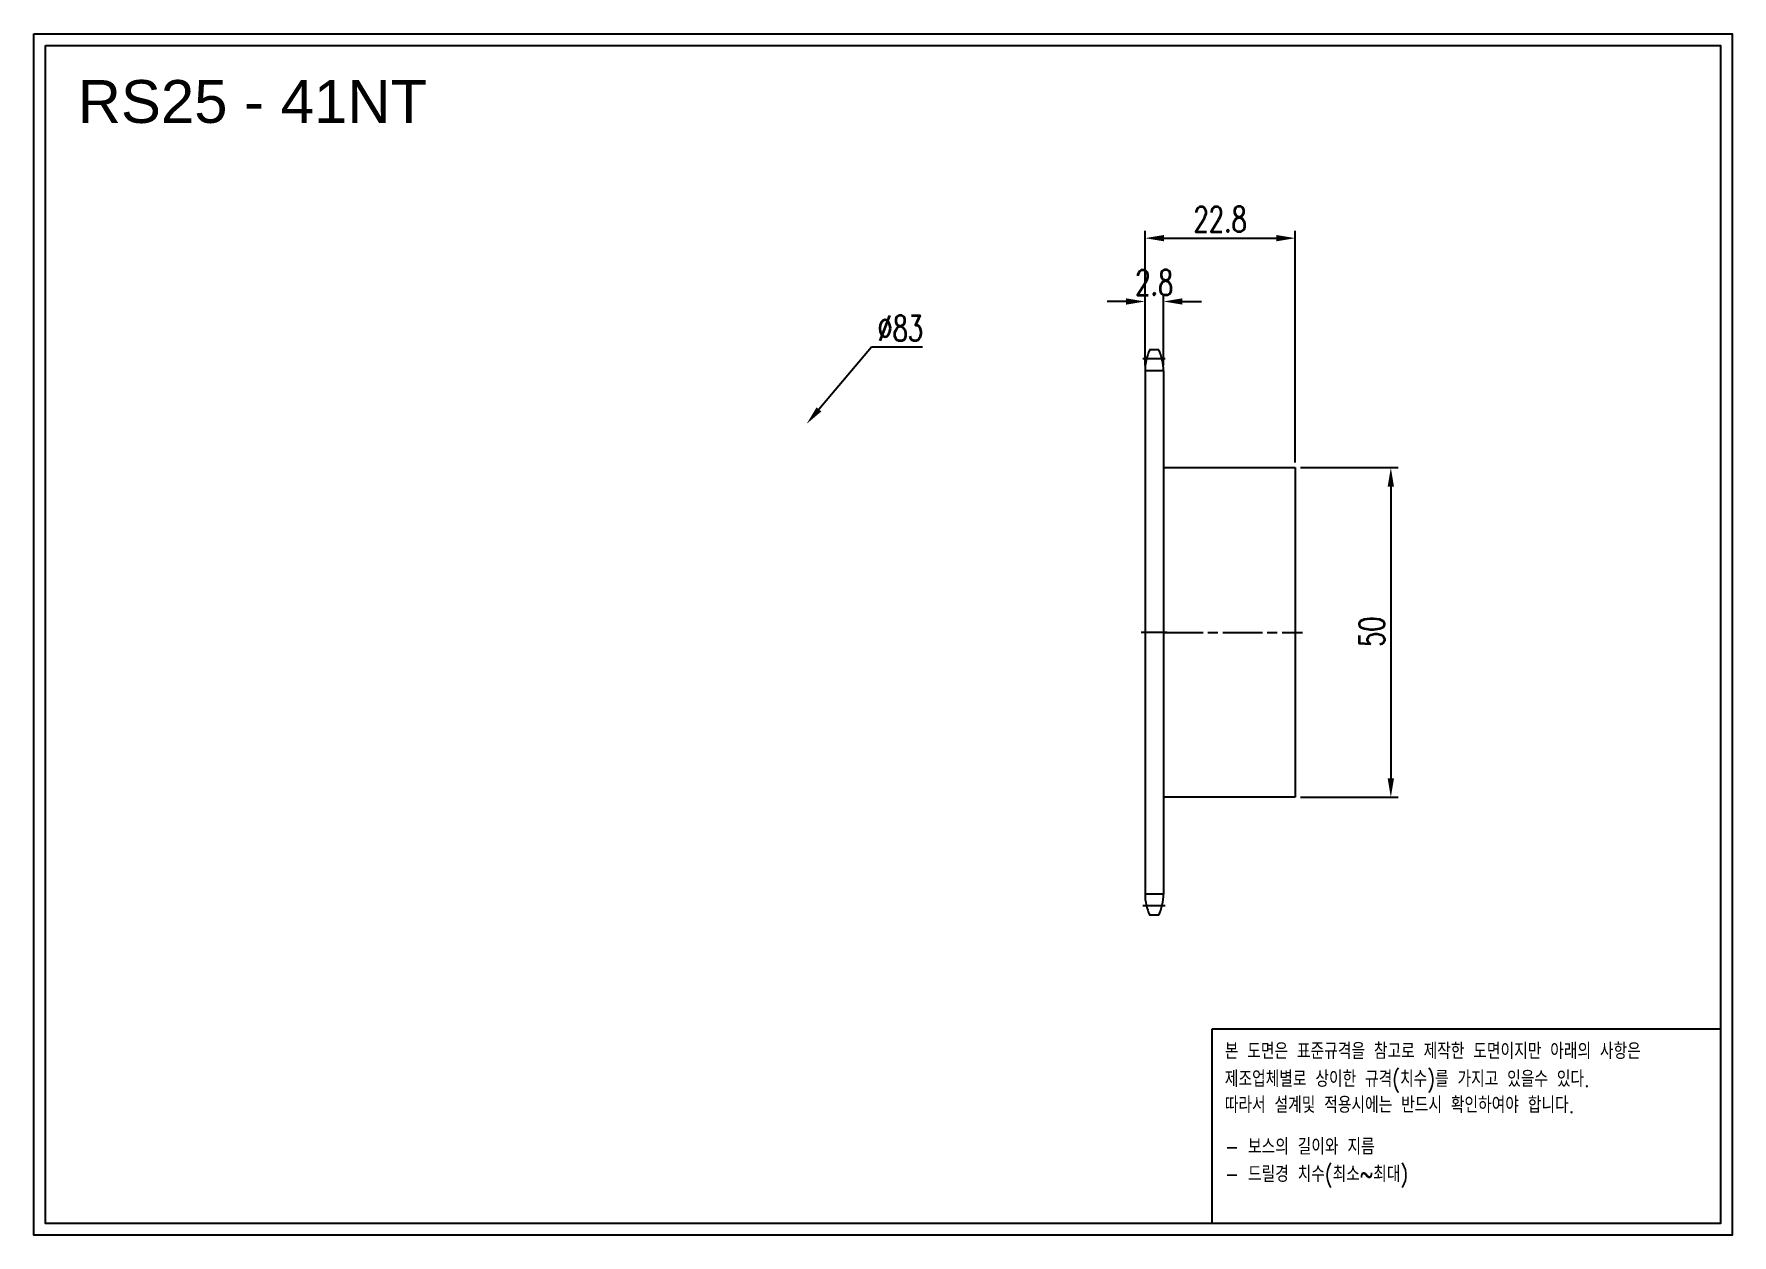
# Model space of a CAD drawing. Header units: millimetres. Extents: x -68120 to -67863, y 1720 to 1903.
import ezdxf

# ---------------------------------------------------------------- set-up
doc = ezdxf.new("R2010")
doc.units = ezdxf.units.MM
for name, pattern in [('AM_ISO02W050', [7.5, 6, -1.5]), ('AM_ISO02W050x2', [3.75, 3, -0.75]), ('AM_ISO08W050', [18, 12, -1.5, 3, -1.5]), ('AM_ISO08W050x2', [9, 6, -0.75, 1.5, -0.75])]:
    doc.linetypes.add(name, pattern=pattern)
for name, color, linetype, lineweight in [('AM_3N', 6, 'AM_ISO02W050', 25), ('AM_7', 4, 'AM_ISO08W050', 25), ('AM_7N', 4, 'AM_ISO08W050', 25)]:
    doc.layers.add(name, color=color, linetype=linetype, lineweight=lineweight)
doc.layers.add('S-DIM', color=7, linetype='Continuous')
doc.styles.add('HAN', font='ROMANS.shx', dxfattribs={"width": 0.7, "bigfont": 'whgtxt.shx'})
doc.styles.add('HSG', font='SIMPLEX.shx', dxfattribs={"width": 0.7, "bigfont": 'HSG.shx'})
doc.styles.get("Standard").update_dxf_attribs({"font": 'arial.ttf'})
doc.dimstyles.new('APP4', dxfattribs={"dimscale": 1.6, "dimtxt": 2.4, "dimasz": 1.8, "dimexe": 0.7, "dimexo": 0.5, "dimgap": 0.6, "dimtad": 1, "dimtoh": 1, "dimdec": 1, "dimrnd": 0.01, "dimzin": 9, "dimdsep": 46, "dimtxsty": 'HSG', "dimcen": 0, "dimclrd": 1, "dimclre": 1, "dimclrt": 256, "dimazin": 2, "dimtp": 1, "dimtm": 1, "dimtfac": 0.5, "dimtdec": 1, "dimtofl": 0, "dimtmove": 0, "dimatfit": 3, "dimfxl": 0, "dimtvp": 1, "dimtolj": 2, "dimlwd": -1, "dimlwe": -1, "dimarcsym": 0})

# ---------------------------------------------------------------- blocks, each defined once
blk = doc.blocks.new('*D2')
at = {"layer": 'Defpoints', "color": 0, "transparency": 16777216}
for p in [(-67929.13, 1836.75), (-67929.13, 1786.75), (-67914.64, 1786.75)]:
    blk.add_point(p, dxfattribs=at)
at = {"layer": 'S-DIM', "color": 1, "transparency": 16777216}
for p, q in [((-67928.33, 1836.75), (-67913.52, 1836.75)), ((-67914.64, 1833.87), (-67914.64, 1789.63)), ((-67928.33, 1786.75), (-67913.52, 1786.75))]:
    blk.add_line(p, q, dxfattribs=at)
for points in [[(-67915.12, 1833.87), (-67914.16, 1833.87), (-67914.64, 1836.75)], [(-67915.12, 1789.63), (-67914.16, 1789.63), (-67914.64, 1786.75)]]:
    blk.add_solid(points, dxfattribs=at)
at = {"layer": 'S-DIM', "transparency": 16777216, "insert": (-67917.52, 1811.87), "char_height": 3.84, "attachment_point": 5, "rotation": 90, "style": 'HSG'}
blk.add_mtext('\\A2;50', dxfattribs=at)
blk = doc.blocks.new('fyjkfytuj')
for p, q in [((-66537.93, 409.63), (-66517.93, 409.63)), ((-66517.93, 409.63), (-66517.93, 359.63)), ((-66517.93, 359.63), (-66537.93, 359.63))]:
    blk.add_line(p, q)
at = {"layer": 'AM_7N', "linetype": 'AM_ISO08W050x2'}
blk.add_line((-66537.93, 384.63), (-66516.85, 384.63), dxfattribs=at)
blk = doc.blocks.new('*D3')
at = {"layer": 'Defpoints', "color": 0, "transparency": 16777216}
for p in [(-68003.27, 1843.39), (-68056.91, 1780.11)]:
    blk.add_point(p, dxfattribs=at)
at = {"layer": 'S-DIM', "color": 1, "transparency": 16777216}
for p, q in [((-67993.42, 1855), (-68001.4, 1845.58)), ((-67985.68, 1855), (-67993.42, 1855))]:
    blk.add_line(p, q, dxfattribs=at)
blk.add_solid([(-68001.77, 1845.89), (-68001.04, 1845.27), (-68003.27, 1843.39)], dxfattribs=at)
at = {"layer": 'S-DIM', "transparency": 16777216, "insert": (-67989.07, 1857.88), "char_height": 3.84, "attachment_point": 5, "style": 'HSG'}
blk.add_mtext('\\A2;∅83', dxfattribs=at)
blk = doc.blocks.new('*D4')
at = {"layer": 'Defpoints', "color": 0, "transparency": 16777216}
for p in [(-67949.13, 1861.95), (-67951.93, 1851.43), (-67949.13, 1851.43)]:
    blk.add_point(p, dxfattribs=at)
at = {"layer": 'S-DIM', "color": 1, "transparency": 16777216}
for p, q in [((-67951.93, 1852.23), (-67951.93, 1863.07)), ((-67949.13, 1852.23), (-67949.13, 1863.07)), ((-67954.81, 1861.95), (-67957.69, 1861.95)), ((-67946.25, 1861.95), (-67943.37, 1861.95))]:
    blk.add_line(p, q, dxfattribs=at)
for points in [[(-67954.81, 1862.43), (-67954.81, 1861.47), (-67951.93, 1861.95)], [(-67946.25, 1862.43), (-67946.25, 1861.47), (-67949.13, 1861.95)]]:
    blk.add_solid(points, dxfattribs=at)
at = {"layer": 'S-DIM', "transparency": 16777216, "insert": (-67950.53, 1864.83), "char_height": 3.84, "attachment_point": 5, "style": 'HSG'}
blk.add_mtext('\\A2;2.8', dxfattribs=at)
blk = doc.blocks.new('*D5')
at = {"layer": 'Defpoints', "color": 0, "transparency": 16777216}
for p in [(-67929.13, 1871.55), (-67951.93, 1851.43), (-67929.13, 1836.75)]:
    blk.add_point(p, dxfattribs=at)
at = {"layer": 'S-DIM', "color": 1, "transparency": 16777216}
for p, q in [((-67951.93, 1852.23), (-67951.93, 1872.67)), ((-67949.05, 1871.55), (-67932.01, 1871.55)), ((-67929.13, 1837.55), (-67929.13, 1872.67))]:
    blk.add_line(p, q, dxfattribs=at)
for points in [[(-67949.05, 1872.03), (-67949.05, 1871.07), (-67951.93, 1871.55)], [(-67932.01, 1872.03), (-67932.01, 1871.07), (-67929.13, 1871.55)]]:
    blk.add_solid(points, dxfattribs=at)
at = {"layer": 'S-DIM', "transparency": 16777216, "insert": (-67940.53, 1874.43), "char_height": 3.84, "attachment_point": 5, "style": 'HSG'}
blk.add_mtext('\\A2;22.8', dxfattribs=at)
blk = doc.blocks.new('notice1')
at = {"color": 4}
blk.add_lwpolyline([(-22142.12, 1735.9), (-22053.8, 1735.9), (-22053.8, 1702.07), (-22142.12, 1702.07)], close=True, dxfattribs=at)
at = {"color": 4, "style": 'HAN', "width": 0.8}
for s, p in [('본 도면은 표준규격을 참고로 제작한 도면이지만 아래의 사항은', (-22139.9, 1730.62)), ('제조업체별로 상이한 규격(치수)를 가지고 있을수 있다.', (-22139.9, 1725.78)), ('따라서 설계및 적용시에는 반드시 확인하여야 합니다.', (-22139.9, 1721.28)), ('- 보스의 길이와 지름', (-22139.9, 1714.03)), ('- 드릴경 치수(최소~최대)', (-22139.9, 1709.27))]:
    blk.add_text(s, height=2.7949, dxfattribs=at).set_placement(p)

msp = doc.modelspace()

# ---------------------------------------------------------------- linework, layer by layer
for p, q in [((-67949.84, 1854.63), (-67951.23, 1854.63)), ((-67951.93, 1851.43), (-67951.93, 1772.07)), ((-67949.13, 1851.43), (-67949.13, 1772.07)), ((-67949.84, 1768.87), (-67951.23, 1768.87))]:
    msp.add_line(p, q)
for points in [[(-68120.49, 1902.52), (-67862.87, 1902.52), (-67862.87, 1720.37), (-68120.49, 1720.37)], [(-68118.76, 1900.79), (-67864.61, 1900.79), (-67864.61, 1722.1), (-68118.76, 1722.1)]]:
    msp.add_lwpolyline(points, close=True)
for centre, start, end in [((-67944.33, 1851.43), 155.0989, 180), ((-67956.73, 1851.43), 0, 24.9011), ((-67944.33, 1772.07), 180, 204.9011), ((-67956.73, 1772.07), 335.0989, 0)]:
    msp.add_arc(centre, 7.6, start, end)
at = {"layer": 'AM_3N', "linetype": 'AM_ISO02W050x2'}
for p, q in [((-67949.13, 1851.43), (-67951.93, 1851.43)), ((-67949.13, 1772.07), (-67951.93, 1772.07))]:
    msp.add_line(p, q, dxfattribs=at)
at = {"layer": 'AM_7', "linetype": 'AM_ISO08W050x2'}
for p, q in [((-67948.86, 1853.23), (-67952.24, 1853.23)), ((-67948.55, 1811.75), (-67952.51, 1811.75)), ((-67948.86, 1770.27), (-67952.24, 1770.27))]:
    msp.add_line(p, q, dxfattribs=at)

# ---------------------------------------------------------------- block references
msp.add_blockref('fyjkfytuj', (-1411.2, 1427.12))
at = {"xscale": 0.8735999999999999, "yscale": 0.8735999999999999, "zscale": 0.8735999999999999}
msp.add_blockref('notice1', (-48598.41, 235.18), dxfattribs=at)

# ---------------------------------------------------------------- texts
msp.add_text('RS25 - 41NT', height=6.5055).set_placement((-68113.86, 1889.03))

# ---------------------------------------------------------------- dimensions: what is measured, and where the dimension line sits
at = {"layer": 'S-DIM'}
dim = msp.add_linear_dim(base=(-67929.13, 1871.55), p1=(-67951.93, 1851.43), p2=(-67929.13, 1836.75), dimstyle='APP4', dxfattribs=at)
dim.commit()
dim.dimension.update_dxf_attribs({"geometry": '*D5', "text_midpoint": (-67940.53, 1874.43)})
dim = msp.add_linear_dim(base=(-67949.13, 1861.95), p1=(-67951.93, 1851.43), p2=(-67949.13, 1851.43), dimstyle='APP4', dxfattribs=at)
dim.commit()
dim.dimension.update_dxf_attribs({"geometry": '*D4', "text_midpoint": (-67950.53, 1861.95), "dimtype": 128})
dim = msp.add_diameter_dim_2p(p1=(-68056.91, 1780.11), p2=(-68003.27, 1843.39), dimstyle='APP4', dxfattribs=at)
dim.commit()
dim.dimension.update_dxf_attribs({"geometry": '*D3', "text_midpoint": (-67989.07, 1855), "dimtype": 131})
dim = msp.add_linear_dim(base=(-67914.64, 1786.75), p1=(-67929.13, 1836.75), p2=(-67929.13, 1786.75), angle=90, dimstyle='APP4', dxfattribs=at)
dim.commit()
dim.dimension.update_dxf_attribs({"geometry": '*D2', "text_midpoint": (-67914.64, 1811.87), "dimtype": 128})

doc.saveas('drawing.dxf')
